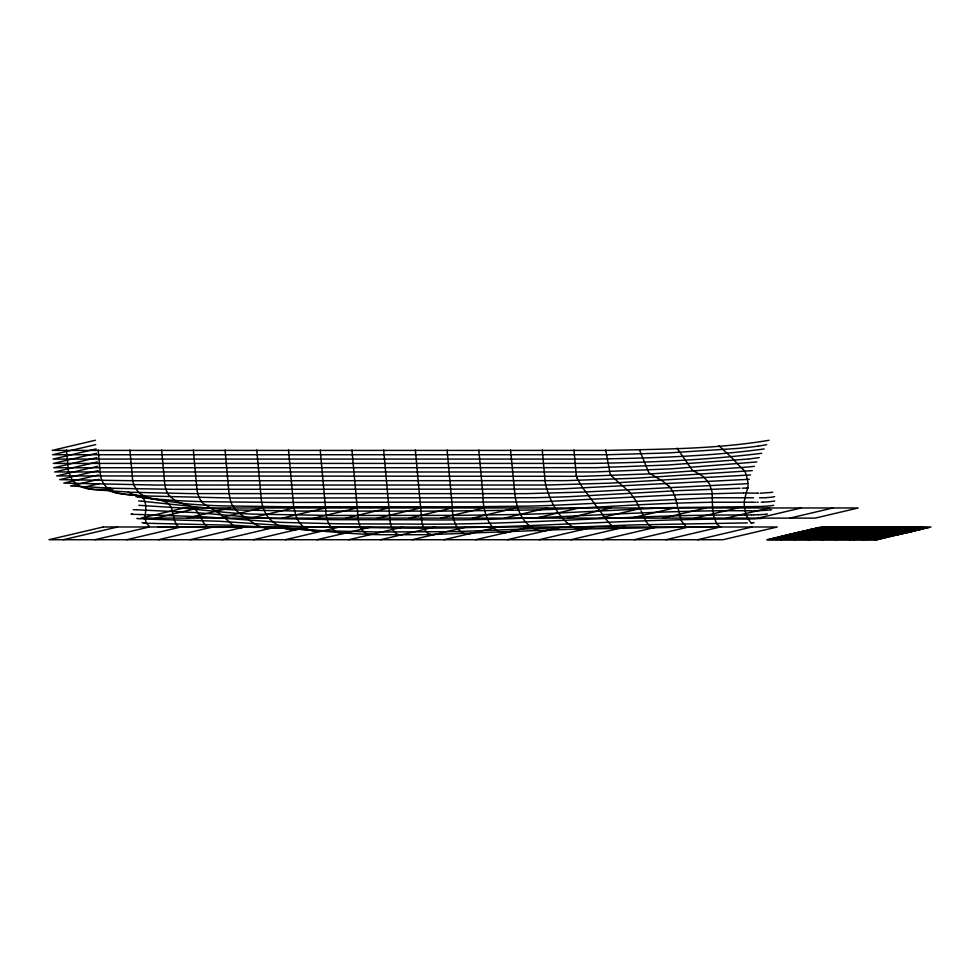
<?xml version="1.0" encoding="UTF-8"?>
<svg xmlns="http://www.w3.org/2000/svg" width="980" height="980" viewBox="0 0 980 980"><rect width="100%" height="100%" fill="white"/><g stroke="black" fill="none" stroke-linecap="round" stroke-linejoin="round"><path stroke-width="1.47" d="M145.579 511.952L145.689 510.433A23.018 14.332 -90 0 0 145.751 507.738L145.751 507.456A14.235 8.869 -90 0 0 144.746 501.037L144.526 500.621A10.07 6.272 -90 0 0 142.823 497.644M145.554 512.295C144.844 516.754 144.893 523.614 149.046 525.721M894.397 534.798L894.471 534.063M894.323 534.945L894.079 535.276A18.069 2.046 -5.2 0 1 893.699 535.57A20.249 2.291 -5.2 0 1 893.123 535.815L892.266 536.085M924.067 528.036L919.13 529.776M748.12 484.965C747.323 492.144 742.84 499.727 744.665 507.701C745.168 513.581 747.617 519.216 751.66 523.528M856.998 533.365L857.966 532.851M109.123 488.53L110.201 487.966M878.717 537.42L880.616 536.085L872.09 534.541A85.64 9.69 -5.2 0 1 869.628 533.99L869.248 533.867A41.65 4.716 -5.2 0 1 867.998 533.255L867.851 532.887A24.218 2.744 -5.2 0 1 867.962 532.63M878.435 537.591L874.332 539.723M879.158 528.306L879.795 527.914A15.962 1.813 -5.2 0 0 879.526 527.289L879.036 527.154A8.6 0.968 -5.2 0 0 877.467 527.007L821.902 539.723M889.301 536.121L882.625 538.204M862.914 529.482L875.397 527.167M872.065 530.707L875.312 529.666M875.777 529.519L876.696 529.225A64.117 7.264 -5.2 0 0 877.59 528.918L877.811 528.845A33.394 3.785 -5.2 0 0 879.17 528.306M882.368 538.277L876.745 539.735L767.009 539.735L821.264 526.995L931 526.995L876.745 539.735M911.89 531.479C937.198 525.88 906.182 527.142 899.726 526.995M920.661 529.408L920.771 529.371A16.734 1.899 -5.2 0 0 917.856 526.995L916.668 526.995M920.208 529.519L810.485 529.519M847.186 533.855A27.036 3.062 -5.2 0 1 847.663 533.733L868.598 530.376L874.454 528.024M900.448 534.173L901.845 533.831A50.348 5.696 -5.2 0 0 903.229 533.475L905.14 532.961A46.158 5.231 -5.2 0 0 907.48 532.263C918.811 529.102 907.223 526.738 902.556 527.203A64.827 7.338 -5.2 0 0 894.948 527.007L892.008 526.995M95.366 440.265L52.173 450.408L605.873 450.408C660.3 449.134 715.265 449.281 769.08 440.277M95.758 444.602L52.565 454.745L607.71 454.72L667.417 452.968L736.005 448.558A53.643 6.076 -5.2 0 0 758.434 446.084L758.312 446.059M96.15 448.938L52.969 459.081L595.718 459.081C651.933 458.015 708.43 456.545 764.18 448.95M96.555 453.274L53.361 463.418L590.646 463.418C647.743 462.511 705.037 460.306 761.73 453.287M96.947 457.611L53.753 467.754L596.293 467.68L667.258 465.035L748.193 459.044M97.338 461.948L54.709 471.956L594.088 471.98L671.312 468.82L756.83 461.948M97.731 466.284L56.681 475.925L582.635 476.317L653.121 473.744L745.878 467.166A22.724 2.573 -5.2 0 0 754.453 466.309M98.135 470.621L59.645 479.649L134.15 480.751L565.913 480.641L635.738 478.228L748.941 470.853M98.527 474.957L63.798 483.103L156.665 485.063L547.171 485.014L609.756 483.177L705.441 477.481M98.919 479.294L70.511 485.958L114.611 488.322L174.452 489.339L553.614 489.069A260.717 29.51 -5.2 0 0 561.81 488.873L749.32 479.294M99.311 483.63L84.672 487.06L85.517 487.685A31.593 3.577 -5.2 0 0 86.02 487.979L88.923 488.751A114.991 13.022 -5.2 0 0 94.595 489.755L132.374 492.315L190.549 493.602L525.929 493.651L583.272 492.083L748.23 483.642M132.386 513.973L131.026 514.292L132.116 514.316M63.32 539.723L117.576 526.983M155.367 518.114L198.56 507.971M95.035 539.723L149.303 526.983M187.094 518.114L230.288 507.971M126.763 539.723L181.018 526.983M218.81 518.114L262.003 507.971M158.478 539.723L212.734 526.983M250.537 518.114L293.718 507.971M190.206 539.723L244.461 526.983M282.252 518.114L325.446 507.971M221.921 539.723L276.176 526.983M313.968 518.114L357.161 507.971M253.636 539.723L307.904 526.983M345.695 518.114L388.889 507.971M285.364 539.723L339.619 526.983M377.41 518.114L420.604 507.971M317.079 539.723L371.334 526.983M409.138 518.114L452.319 507.971M348.807 539.723L403.062 526.983M440.853 518.114L484.047 507.971M380.522 539.735L434.777 526.983M472.568 518.114L515.762 507.971M412.237 539.735L466.505 526.983M504.296 518.114L547.489 507.971M443.965 539.735L498.22 526.983M536.011 518.114L579.205 507.971M475.68 539.735L529.935 526.995M567.739 518.114L610.92 507.971M507.407 539.735L561.663 526.995M599.454 518.114L642.647 507.971M539.123 539.735L593.378 526.995M631.169 518.114L674.363 507.971M570.838 539.735L625.105 526.995M662.897 518.114L706.09 507.971M602.565 539.735L656.821 526.995M694.612 518.114L737.805 507.971M634.28 539.735L688.536 526.995M726.339 518.114L769.52 507.971M665.996 539.735L720.263 526.995L716.809 523.994L713.795 516.399L712.558 508.265L712.154 492.254L709.398 483.704L703.505 476.66L692.248 470.02L676.984 448.142M758.055 518.114L801.248 507.971M697.723 539.735L751.979 526.995M789.77 518.114L832.963 507.971M787.785 534.847L788.398 534.713A19.723 2.23 -5.2 0 1 795.025 533.573L795.282 533.537M801.946 531.528L802.657 531.368A24.022 2.72 -5.2 0 1 804.923 530.903L806.075 530.682A25.1 2.842 -5.2 0 1 807.005 530.523L807.153 530.499A24.831 2.817 -5.2 0 1 808.941 530.205L813.67 529.531A25.848 2.928 -5.2 0 1 815.923 529.249L853.788 526.995M806.883 530.364L822.526 528.098M780.754 539.723L834.972 526.995M794.462 539.723L848.692 526.995M808.182 539.723L862.412 526.995M835.622 539.723L889.852 526.995M849.342 539.723L903.572 526.995M863.049 539.723L917.28 526.995M905.385 533.01C914.279 531.491 925.671 527.301 908.705 526.995M472.96 532.924C457.109 538.927 452.099 518.543 452.27 506.746L447.101 449.979M511.621 531.295C490.453 538.902 482.809 512.062 483.005 495.978L478.816 449.979M549.168 529.923C531.895 535.374 518.861 517.44 516.338 502.066A48.51 30.196 -90 0 1 515.039 495.929L510.543 449.979M772.742 492.303L760.235 493.222M790.211 534.284L790.897 534.125A25.113 2.842 -5.2 0 1 793.126 533.659L793.396 533.61A23.508 2.658 -5.2 0 1 796.287 533.096A19.428 2.205 -5.2 0 1 803.331 532.152L804.58 532.018A33.528 3.798 -5.2 0 1 811.134 531.43L833.306 529.874A96.346 10.903 -5.2 0 0 835.401 529.727A77.653 8.796 -5.2 0 0 845.679 528.857L871.147 527.02A43.377 4.912 -5.2 0 1 874.736 526.995M793.261 533.635L793.935 533.414A26.093 2.952 -5.2 0 1 803.416 531.699A24.966 2.83 -5.2 0 1 811.109 530.841L846.708 528M434.642 534.468C426.129 536.771 421.412 525.243 421.559 517.869L415.373 449.979M774.739 500.988L771.493 501.491A12.422 1.409 -5.2 0 1 762.734 502.152L762.771 502.14M322.04 531.111L313.024 531.307L305.062 527.963A39.812 24.794 -90 0 1 304.106 527.265A33.394 20.788 -90 0 1 296.389 517.269L293.718 507.199L288.5 449.979M759.28 457.611L748.928 458.971M585.575 528.82L583.173 529.2M779.455 536.807L805.744 533.965M243.187 527.289L241.362 527.608M778.071 537.138L788.729 535.582M272.783 527.779L269.206 528.306A50.127 31.213 -90 0 1 265.519 528.208L256.564 525.145L241.472 514.904M655.02 527.412C646.751 527.363 644.301 517.024 641.104 511.058M211.411 527.301C204.073 528 202.137 518.763 198.732 514.047A30.013 18.681 -90 0 0 196.233 510.592A22.173 13.806 -90 0 0 194.861 509.233L194.212 508.694A45.423 28.273 -90 0 0 188.54 505.509L179.499 502.556A76.869 47.849 -90 0 1 178.066 502.017L175.432 500.792A45.288 28.2 -90 0 1 174.832 500.462M677.915 507.763L681.541 521.127L686.135 526.848L721.121 526.995M862.143 528.453L858.027 529.225A41.589 4.704 -5.2 0 1 856.986 529.421L839.26 531.307M771.566 509.649L770.635 509.784M759.292 445.925L759.365 445.912A22.381 2.536 -5.2 0 0 766.715 444.614M772.412 505.521L772.154 505.558A10.266 1.164 -5.2 0 1 763.702 506.341L761.105 506.427M772.706 505.472L773.073 505.423A6.296 0.711 -5.2 0 0 773.747 505.313M770.366 509.808L769.827 509.882A9.469 1.078 -5.2 0 1 766.311 510.262L765.662 510.31A13.879 1.568 -5.2 0 1 763.212 510.47L762.661 510.494M771.468 497.166L771.689 497.13A6.652 0.747 -5.2 0 0 774.617 496.64M767.316 514.059L766.433 514.157M822.759 528.085L841.832 526.995A33.148 3.749 -5.2 0 1 843.18 526.995M842.077 530.168L842.531 530.131A22.173 2.511 -5.2 0 0 844.674 529.935A28.677 3.246 -5.2 0 0 849.109 529.457A48.375 5.476 -5.2 0 0 852.429 529.053L858.37 528.281A28.408 3.222 -5.2 0 1 867.668 527.252A11.748 1.335 -5.2 0 1 871.857 527.044A16.611 1.874 -5.2 0 1 873.756 526.995L874.442 526.995M113.337 488.971L112.051 489.069M806.442 532.361L807.361 532.287A44.382 5.022 -5.2 0 1 809.872 532.103L810.227 532.079M761.864 518.371L759.304 518.555M749.7 470.804L752.273 470.621M111.034 489.13L110.324 489.179M705.698 477.468L750.57 474.957M758.385 518.604L754.416 518.8M809.296 533.218L807.312 533.341A41.466 4.692 -5.2 0 0 797.757 534.063L794.229 534.406A20.445 2.315 -5.2 0 0 792.11 534.639L790.689 534.811A27.073 3.062 -5.2 0 0 786.903 535.313L785.568 535.521A11.27 1.274 -5.2 0 0 782.432 536.109M806.124 533.941L808.071 533.831M830.795 530.952L831.898 530.891A45.423 5.145 -5.2 0 0 841.342 530.241M814.809 532.361L836.479 531.442A51.34 5.807 -5.2 0 0 839.052 531.319L839.088 531.307M830.415 530.964L817.908 531.601A76.869 8.697 -5.2 0 0 815.654 531.736L811.379 531.993A45.288 5.133 -5.2 0 0 810.387 532.067M814.686 532.373L811.317 532.557A55.052 6.235 -5.2 0 0 807.839 532.777L806.993 532.838A33.541 3.798 -5.2 0 0 797.034 533.684L790.529 534.517A26.95 3.05 -5.2 0 0 789.145 534.725A14.994 1.703 -5.2 0 0 785.188 535.448M109.723 489.204L108.939 489.253M762.256 510.519L761.227 510.568A24.635 2.793 -5.2 0 1 759.623 510.641M807.532 534.1L810.791 533.941A87.931 9.959 -5.2 0 1 814.784 533.782L817.651 533.402M754.098 522.659L753.13 522.695M108.07 489.29L107.212 489.326M758.214 514.733L758.63 514.708A26.546 3.001 -5.2 0 0 762.06 514.524L763.163 514.451A10.609 1.201 -5.2 0 0 765.833 514.218M758.14 514.733L756.242 514.806M752.75 522.72L751.035 522.781M753.755 518.824L753.681 518.837A51.156 5.794 -5.2 0 1 751.905 518.898L746.87 519.045M106.796 489.339L96.567 489.461M748.426 487.966L746.711 488.028M816.659 533.438L805.879 534.186A40.339 4.569 -5.2 0 0 789.574 535.484M746.307 488.052L742.142 488.187M874.589 526.995L874.307 527.007A8.6 0.968 -5.2 0 0 872.433 527.105A7.338 0.833 -5.2 0 0 870.216 527.289L869.897 527.326A18.253 2.07 -5.2 0 0 862.216 528.453M817.136 533.696L819.378 533.341M818.141 533.39L816.095 533.733M841.722 532.005L813.682 532.985A72.398 8.195 -5.2 0 0 809.382 533.218M817.651 533.684L852.429 532.557M755.409 514.831L753.583 514.892M818.692 533.647L850.223 533.083M831.163 533.316L799.815 534.59L778.157 537.114L887.892 537.114M747.348 522.904L631.794 524.949L455.933 531.613L379.199 532.005L333.065 531.001A432.082 48.914 -5.2 0 1 315.903 530.278A392.416 44.419 -5.2 0 1 306.605 529.764L234.097 525.28L151.606 523.369M545.505 497.473L565.35 496.823A226.331 25.627 -5.2 0 0 571.181 496.578L678.809 490.613L739.912 488.248M760.419 506.44L756.768 506.538A48.559 5.5 -5.2 0 1 753.963 506.574L668.789 507.64L552.181 513.336A288.831 32.695 -5.2 0 1 523.639 514.378L459.743 515.358L330.027 515.443L252.068 514.096A333.249 37.73 -5.2 0 1 217.977 511.621M757.418 510.715L758.777 510.678A23.006 2.609 -5.2 0 0 759.28 510.654M761.877 502.164L761.252 502.177M756.401 510.739L757.075 510.727M753.069 514.904L751.795 514.929M751.28 514.941L745.07 515.051M754.931 510.776L752.934 510.813M745.866 519.069C634.33 518.383 523.112 528.588 411.6 528.171L305.907 526.75A377.116 42.691 -5.2 0 1 285.474 525.721L219.153 521.238L150.945 519.229M744.727 515.051C633.386 514.133 522.389 525.39 411.049 524.067L340.354 523.835L284.445 522.463A339.938 38.477 -5.2 0 1 277.168 522.12L206.008 516.938L135.583 514.365M751.721 510.825C641.189 509.465 531.038 521.483 420.506 519.78L333.176 519.694L273.138 518.506A332.906 37.681 -5.2 0 1 256.295 517.685L196.025 512.626L137.078 509.796M758.153 502.226L756.83 502.238M688.058 527.105L570.642 529.249L433.185 534.492A114.905 13.009 -5.2 0 1 418.019 534.725L389.428 534.725C344.507 535.105 300.003 527.252 255.082 527.35A349.921 39.617 -5.2 0 0 249.435 527.289L196.613 527.313M755.372 502.238L752.113 502.238M468.244 506.758L286.564 506.758L222.852 505.888A324.466 36.726 -5.2 0 1 207.49 505.264L203.816 505.068A265.494 30.049 -5.2 0 1 181.68 503.291L137.923 496.897M468.55 506.758L527.902 506.133A268.79 30.429 -5.2 0 0 549.841 505.472L709.348 497.889A221.223 25.039 -5.2 0 1 713.428 497.791L753.547 497.779M864.409 526.995L863.245 526.995A71.062 8.048 -5.2 0 0 821.608 529.237L820.677 529.298A41.233 4.667 -5.2 0 0 817.051 529.653L813.89 529.984A31.495 3.565 -5.2 0 0 811.207 530.29L811.011 530.315A25.578 2.891 -5.2 0 0 804.788 531.185L803.588 531.38A25.909 2.928 -5.2 0 0 800.17 532.005L799.974 532.042A34.312 3.883 -5.2 0 0 797.316 532.618L906.757 532.691M871.82 526.995L871.269 526.995A62.536 7.081 -5.2 0 0 867.704 527.032M759.414 497.816L760.995 497.816A18.681 2.119 -5.2 0 0 765.539 497.693M195.13 527.313L158.16 526.983M818.57 527.62L928.305 527.62M815.875 528.257L925.61 528.257M813.18 528.894L922.915 528.894M807.789 530.155L917.525 530.155M805.107 530.793L914.83 530.793M802.412 531.417L912.135 531.417M799.717 532.054L909.452 532.054M794.327 533.316L904.062 533.316M791.632 533.953L901.367 533.953M788.937 534.59L898.672 534.59M786.242 535.215L895.977 535.215M783.547 535.852L893.282 535.852M780.852 536.476L890.587 536.489M775.462 537.751L885.197 537.751M772.767 538.375L882.502 538.375M770.072 539.012L879.807 539.012M767.377 539.649L877.112 539.649M886.055 526.995C890.526 526.309 911.584 527.448 900.841 533.61A56.093 6.346 -5.2 0 1 899.505 534.149L898.305 534.566A26.815 3.038 -5.2 0 1 896.553 535.068A16.966 1.923 -5.2 0 1 895.769 535.264M751.685 502.238L713.33 502.25A277.254 31.385 -5.2 0 0 697.919 502.544L691.684 502.703A346.761 39.249 -5.2 0 0 669.058 503.451L666.143 503.561A371.591 42.067 -5.2 0 0 642.807 504.59L573.79 508.363A275.821 31.225 -5.2 0 1 538.669 509.894L442.323 511.119L301.056 511.082L237.871 510.004A295.764 33.479 -5.2 0 1 218.699 508.988L207.282 508.032A277.965 31.47 -5.2 0 1 203.117 507.591L141.929 501.221M881.522 526.995L882.233 526.995A25.541 2.891 -5.2 0 1 883.997 527.032A22.418 2.536 -5.2 0 1 886.949 527.228L887.145 527.252A32.708 3.7 -5.2 0 1 890.073 527.816L892.413 529.886L894.471 534.014M878.423 526.995L879.317 527.007A14.357 1.629 -5.2 0 1 880.408 527.044A12.507 1.421 -5.2 0 1 881.718 527.167L882.343 527.277A22.307 2.524 -5.2 0 1 883.715 527.852L883.74 528.269A61.495 6.958 -5.2 0 1 883.005 529.016L880.8 530.707A72.937 8.257 -5.2 0 0 880.591 532.679A70.229 7.95 -5.2 0 0 882.221 533.488L886.863 534.97M132.361 514.316L134.664 514.353M917.819 526.995L924.067 527.767M743.318 492.928L681.602 494.594L546.877 501.515A277.732 31.446 -5.2 0 1 530.29 501.956L276.875 502.446L207.196 501.76A390.898 44.247 -5.2 0 1 186.653 501.062L184.987 500.988A346.491 39.225 -5.2 0 1 174.073 500.413L157.217 499.126M757.712 493.185L758.447 493.197M743.747 492.94L757.516 493.185M150.528 519.216L149.891 519.204M150.798 523.357L148.776 523.308A26.117 2.952 -5.2 0 1 144.967 523.087M149.683 519.204L143.043 518.935M136.453 509.784L134.162 509.71A6.407 0.723 -5.2 0 1 133.219 509.649M96.334 489.449L87.845 488.738A74.982 46.685 -90 0 1 83.165 487.575L80.703 486.619A41.307 25.713 -90 0 1 75.546 483.201L74.664 482.393A30.319 18.877 -90 0 1 71.773 478.987L68.514 471.601L66.456 449.979M138.805 505.313L184.203 508.179L217.915 511.634M141.855 518.861L139.013 518.653M127.265 494.508L139.442 495.77A28.236 17.579 -90 0 1 140.115 495.99L140.826 496.272A14.529 9.04 -90 0 1 141.145 496.431L141.512 496.64A10.768 6.701 -90 0 1 142.786 497.669M126.959 494.484L116.51 492.805A72.398 45.08 -90 0 1 113.754 491.838L112.455 491.274A41.466 25.811 -90 0 1 106.906 487.526L105.056 485.59A20.445 12.728 -90 0 1 104.027 484.194L103.378 483.152A27.073 16.856 -90 0 1 101.785 479.98L101.283 478.706A11.27 7.019 -90 0 1 100.426 474.773L98.172 449.979M128.135 492.34L135.142 495.268A308.063 34.876 -5.2 0 0 145.285 495.954L232.897 498.048L534.566 497.718A287.507 32.548 -5.2 0 0 545.505 497.473M134.431 495.206L131.259 494.937A237.197 26.852 -5.2 0 1 125.673 494.41L121.765 493.945A110.912 12.556 -5.2 0 1 117.392 493.234L114.415 492.56A145.358 16.452 -5.2 0 1 112.284 491.923L109.111 490.539A68.514 7.754 -5.2 0 1 108.425 489.596M141.635 501.197L139.111 501.001A26.546 3.001 -5.2 0 1 138.67 500.964M138.695 518.628L137.837 518.555M137.604 518.53L136.82 518.445M179.708 527.265L177.111 525.684L174.771 521.164A18.093 11.27 -90 0 1 174.477 520.258L172.688 512.442A21.352 13.291 -90 0 0 171.819 509.208L171.512 508.436M144.795 523.051L143.35 522.855M135.987 496.64L137.58 496.848M876.843 527.032C877.884 529.886 866.516 530.339 863.307 531.491A22.136 2.511 -5.2 0 0 857.831 532.851M142.026 522.646L143.239 522.83M846.353 536.085L845.458 535.913A30.711 3.479 -5.2 0 1 844.417 535.656M858.088 534.725L865.793 536.085L866.786 539.735M149.328 497.95L163.623 500.878M149.021 497.865L147.404 497.35M135.118 495.133L140.152 496.529A184.314 20.862 -5.2 0 0 157.155 499.139M886.986 535.019L887.194 535.08A95.758 10.841 -5.2 0 1 888.395 535.582L889.252 535.999M147.331 497.326L145.334 496.566M851.608 538.951L853.801 539.735M851.363 538.865L848.398 537.653M163.807 500.939L164.885 501.368M615.477 527.497L616.346 527.816A22.013 13.708 -90 0 0 620.867 527.963M848.141 537.53L846.389 536.207M174.734 500.4L168.597 494.949A18.779 11.687 -90 0 1 166.943 492.058M142.615 495.219L143.056 495.476A55.052 34.276 -90 0 0 145.199 496.505M740.892 467.485L732.06 457.979M241.374 514.831L235.898 510.102M616.665 480.69L628.78 491.286A58.102 36.174 -90 0 1 630.299 492.965L635.653 500.474L640.491 509.71M616.383 480.433L611.912 476.121M567.053 522.855C556.297 513.079 549.29 498.783 545.848 485.321A26.803 16.684 -90 0 1 545.186 481.854L542.259 449.979M718.916 445.741L731.533 457.427M227.728 520.539L232.713 524.998A29.412 18.314 -90 0 0 241.362 527.865M227.458 520.282L219.851 513.704L203.877 503.928A26.595 16.562 -90 0 1 201.623 501.613L201.231 501.099M611.716 475.937L610.528 474.724A16.047 9.996 -90 0 1 610.221 474.381L605.701 449.979M668.679 486.055L663.117 481.474L648.858 472.764L639.364 449.612M235.751 509.955L232.358 505.325A20.164 12.556 -90 0 1 231.893 504.418A21.131 13.157 -90 0 1 231.121 502.605L230.864 501.919A20.641 12.85 -90 0 1 230.435 500.621L228.977 492.928L225.057 449.979M201.255 501.135L201.28 501.172A21.144 13.169 -90 0 1 200.092 499.371L199.528 498.342A17.248 10.743 -90 0 1 198.695 496.431L198.291 495.28A23.447 14.602 -90 0 1 197.384 491.838M582.782 487.905L607.477 521.115A37.865 23.569 -90 0 0 615.379 527.657M582.561 487.587L577.661 479.392A13.622 8.477 -90 0 1 577.196 478.338M265.8 513.814L267.699 516.497A46.722 29.082 -90 0 0 271.766 520.821C278.761 526.971 288.353 531.05 297.761 529.347A48.596 30.258 -90 0 0 298.68 529.151M265.715 513.655L263.179 508.216M134.395 485.97L137.359 490.845A33.835 21.058 -90 0 0 142.553 495.133M263.057 507.836L261.709 502.458A33.32 20.752 -90 0 1 261.268 499.2L256.772 449.979M675.477 498.367L677.523 506.023M747.887 482.993L747.63 480.96A27.036 16.832 -90 0 0 747.495 480.114L747.422 479.637A21.131 13.157 -90 0 0 746.87 477.199L746.245 475.043A24.941 15.521 -90 0 0 745.719 473.475L745.364 472.593A13.193 8.208 -90 0 0 742.668 468.869M573.974 449.979L576.24 474.822M383.658 449.979L390.089 520.649M351.943 449.979L358.264 519.523A18.534 11.54 -90 0 0 371.285 534.088M320.215 449.979L326.046 514.035C326.805 523.308 333.764 534.725 344.36 533.279A33.148 20.641 -90 0 0 345.401 533.083M193.342 449.979L196.735 487.256A27.844 17.334 -90 0 0 197.299 491.507M161.614 449.979L164.763 484.304A19.686 12.25 -90 0 0 166.857 491.788M129.899 449.979L132.57 479.318M858.198 534.713A30.184 3.418 -5.2 0 1 856.888 533.365M867.692 532.654A46.489 5.268 -5.2 0 1 872.176 530.695M810.962 529.396A16.734 1.899 -5.2 0 1 834.384 526.995M844.38 535.619A13.193 1.495 -5.2 0 1 844.037 535.007M844.331 534.86A24.941 2.817 -5.2 0 1 844.895 534.627L845.764 534.296A21.131 2.389 -5.2 0 1 846.892 533.929M810.387 529.568A18.534 2.095 -5.2 0 1 835.597 527.044M846.696 528.012A57.722 6.529 -5.2 0 1 867.839 526.995M795.209 533.512A24.659 2.793 -5.2 0 1 806.43 532.373M401.923 534.688A16.734 10.425 -90 0 1 390.052 520.662M740.892 467.497A30.711 19.122 -90 0 1 742.497 468.661M668.764 485.835A33.136 20.629 -90 0 1 675.526 498.33M576.228 474.92A6.848 4.263 -90 0 0 576.571 476.366L576.926 477.566A12.899 8.036 -90 0 0 577.122 478.142M583.173 529.482A48.351 30.098 -90 0 1 567.126 522.659M770.513 497.277A9.616 1.09 -5.2 0 1 765.797 497.669M841.808 531.981A37.559 4.251 -5.2 0 0 849.623 531.65L850.285 531.601A10.792 1.225 -5.2 0 0 852.539 531.405A10.057 1.139 -5.2 0 0 856.336 530.94M862.743 529.494A16.317 1.85 -5.2 0 1 857.022 530.866M134.444 485.909A16.881 10.511 -90 0 1 132.459 479.355M164.861 501.662A18.485 11.515 -90 0 1 171.635 508.265M103.255 526.983L49 539.723L723.007 539.735L777.263 526.995L103.255 526.983M184.24 507.971L141.047 518.114L815.139 518.114L858.247 507.971L184.24 507.971"/></g></svg>
